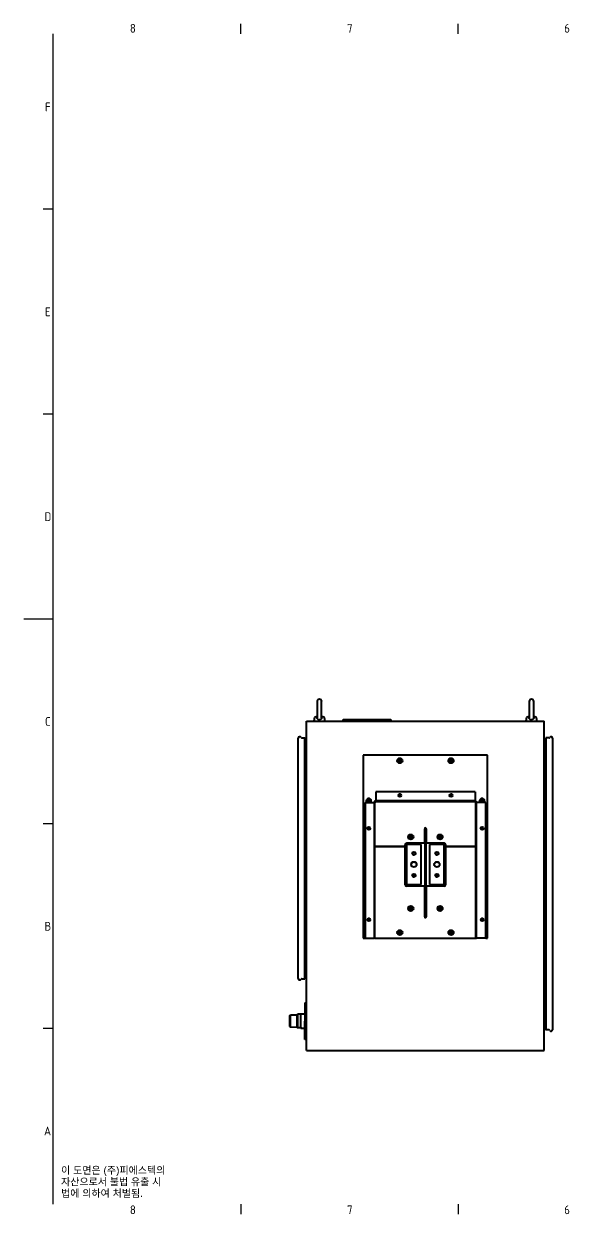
# Model space of a CAD drawing. Header units: millimetres. Extents: x 0 to 4752, y 0 to 3360.
# Drawn here: x 0 to 1492, y 53 to 3307 of the extents above; entities that cross this region are included whole.
import ezdxf

# ---------------------------------------------------------------- set-up
doc = ezdxf.new("R2010")
doc.units = ezdxf.units.MM
doc.header["$LTSCALE"] = 8
doc.layers.get('0').update_dxf_attribs({"color": 3, "lineweight": 25})
for name, color, linetype, lineweight in [('가시적인 것(ISO)', 3, 'Continuous', 40), ('경계(ISO)', 7, 'Continuous', 25), ('기호(ISO)', 5, 'Continuous', 25)]:
    doc.layers.add(name, color=color, linetype=linetype, lineweight=lineweight)
doc.styles.add('문자 텍스트_PSTEK_POSCO', font='isocp.shx')

# ---------------------------------------------------------------- blocks, each defined once
blk = doc.blocks.new('경계 Default Border')
at = {"layer": '경계(ISO)'}
for p, q in [((74.25, 410), (74.25, 413.4)), ((148.5, 410), (148.5, 413.4)), ((10, 350), (6.6, 350)), ((10, 280), (6.6, 280)), ((10, 140), (6.6, 140)), ((10, 70), (6.6, 70)), ((74.25, 10), (74.25, 6.6)), ((148.5, 10), (148.5, 6.6))]:
    blk.add_line(p, q, dxfattribs=at)
at = {"layer": '경계(ISO)', "flags": 128}
for points in [[(10, 10), (10, 410)], [(0, 210), (10, 210)]]:
    blk.add_lwpolyline(points, dxfattribs=at)
at = {"layer": '경계(ISO)', "color": 2, "char_height": 3, "attachment_point": 7, "style": '문자 텍스트_PSTEK_POSCO'}
for s, insert in [('8', (36.27, 410.37)), ('7', (110.52, 410.39)), ('6', (184.77, 410.37)), ('F', (7.24, 383.5)), ('E', (7.24, 313.47)), ('D', (7.08, 243.47)), ('C', (7.24, 173.47)), ('B', (7.08, 103.47)), ('A', (6.91, 33.49)), ('8', (36.27, 6.57)), ('7', (110.52, 6.59)), ('6', (184.77, 6.57))]:
    blk.add_mtext(s, dxfattribs=dict(at, insert=insert))

msp = doc.modelspace()

# ---------------------------------------------------------------- linework, layer by layer
at = {"layer": '가시적인 것(ISO)'}
for p, q in [((802.2, 1454.3), (802.2, 1409.9)), ((814.7, 1409.9), (814.7, 1454.3)), ((1382.2, 1454.3), (1382.2, 1409.9)), ((1394.7, 1409.9), (1394.7, 1454.3)), ((773.5, 1400.5), (1423.5, 1400.5)), ((773.5, 500.5), (773.5, 1400.5)), ((795.2, 1410.5), (793.5, 1400.5)), ((821.7, 1410.5), (823.5, 1400.5)), ((873.5, 1405.5), (1003.5, 1405.5)), ((873.5, 1400.5), (873.5, 1405.5)), ((1003.5, 1405.5), (1003.5, 1400.5)), ((1375.2, 1410.5), (1373.5, 1400.5)), ((1401.7, 1410.5), (1403.5, 1400.5)), ((1423.5, 500.5), (1423.5, 1400.5)), ((750.8, 696.9), (750.8, 1354.2)), ((760.2, 1354.7), (768.8, 1354.7)), ((768.8, 696.4), (768.8, 1354.7)), ((773.5, 1352.8), (768.8, 1352.8)), ((1423.5, 1352.8), (1428.2, 1352.8)), ((1428.2, 1354.7), (1428.2, 556.4)), ((1436.7, 1354.7), (1428.2, 1354.7)), ((1446.2, 1354.2), (1446.2, 556.9)), ((1268.5, 1307.5), (928.5, 1307.5)), ((928.5, 1307.5), (928.5, 1057.5)), ((1268.5, 1057.5), (1268.5, 1307.5)), ((962.5, 1207.5), (962.5, 1184.5)), ((1234.5, 1207.5), (962.5, 1207.5)), ((1234.5, 1207.5), (1234.5, 1184.5)), ((933.5, 1178.5), (956.5, 1178.5)), ((933.5, 1178.5), (933.5, 807.5)), ((956.5, 1178.5), (958.5, 1178.5)), ((958.5, 1178.5), (958.5, 807.5)), ((960.5, 807.5), (960.5, 1178.5)), ((962.5, 1184.5), (962.5, 1182.5)), ((1234.5, 1182.5), (962.5, 1182.5)), ((962.5, 1180.5), (1234.5, 1180.5)), ((1234.5, 1184.5), (1234.5, 1182.5)), ((1236.5, 807.5), (1236.5, 1178.5)), ((1240.5, 1178.5), (1238.5, 1178.5)), ((1238.5, 807.5), (1238.5, 1178.5)), ((1263.5, 1178.5), (1240.5, 1178.5)), ((1263.5, 807.5), (1263.5, 1178.5)), ((1097, 1107.8), (1097.5, 1107.8)), ((1097.5, 1106.8), (1097.5, 1108.3)), ((1099.5, 1106.8), (1097.5, 1106.8)), ((1097.5, 865.8), (1097.5, 1106.8)), ((1099.5, 1108.3), (1099.5, 1106.8)), ((1099.5, 1107.8), (1100, 1107.8)), ((1099.5, 1106.8), (1099.5, 865.8)), ((1096.5, 1067.5), (1096.5, 1106.5)), ((1097, 1095.8), (1096.5, 1095.8)), ((1097, 1095.8), (1097, 875.8)), ((1097.5, 1092.8), (1097, 1092.8)), ((1100, 1092.8), (1099.5, 1092.8)), ((1100.5, 1095.8), (1100, 1095.8)), ((1100, 875.8), (1100, 1095.8)), ((1100.5, 1106.5), (1100.5, 1067.5)), ((928.5, 1057.5), (933.5, 1057.5)), ((933.5, 1057.5), (928.5, 1057.5)), ((928.5, 1057.5), (928.5, 807.5)), ((960.5, 1057.5), (1043.5, 1057.5)), ((1043.5, 1057.5), (960.5, 1057.5)), ((1043.5, 1057.5), (1043.5, 1063.5)), ((1043.5, 953.5), (1043.5, 1057.5)), ((1087, 1063.8), (1047, 1063.8)), ((1047, 1063.8), (1047, 953.8)), ((1047.5, 1067.5), (1096.5, 1067.5)), ((1087, 953.8), (1087, 1063.8)), ((1099.5, 1056.8), (1100, 1056.8)), ((1100.5, 1067.5), (1149.5, 1067.5)), ((1150, 1063.8), (1110, 1063.8)), ((1110, 1063.8), (1110, 953.8)), ((1150, 953.8), (1150, 1063.8)), ((1153.5, 1063.5), (1153.5, 1057.5)), ((1153.5, 1057.5), (1236.5, 1057.5)), ((1153.5, 1057.5), (1153.5, 953.5)), ((1236.5, 1057.5), (1153.5, 1057.5)), ((1263.5, 1057.5), (1268.5, 1057.5)), ((1268.5, 1057.5), (1263.5, 1057.5)), ((1268.5, 807.5), (1268.5, 1057.5)), ((1043.5, 1023.8), (1047, 1023.8)), ((1097, 1010.8), (1097.5, 1010.8)), ((1150, 1023.8), (1153.5, 1023.8)), ((1047, 993.8), (1043.5, 993.8)), ((1133.3, 978.3), (1126.7, 978.3)), ((1127.8, 981.3), (1132.2, 981.3)), ((1153.5, 993.8), (1150, 993.8)), ((1047, 953.8), (1087, 953.8)), ((1096.5, 949.5), (1047.5, 949.5)), ((1096.5, 865.5), (1096.5, 949.5)), ((1097.5, 962.8), (1097, 962.8)), ((1100.5, 949.5), (1100.5, 865.5)), ((1149.5, 949.5), (1100.5, 949.5)), ((1110, 953.8), (1150, 953.8)), ((1100, 916.8), (1099.5, 916.8)), ((1097, 880.8), (1097.5, 880.8)), ((1099.5, 880.8), (1100, 880.8)), ((1096.5, 875.8), (1097, 875.8)), ((1097.5, 865.8), (1096.5, 865.8)), ((1097, 872.8), (1097, 875.8)), ((1097, 869.8), (1097, 872.8)), ((1097.5, 863.8), (1097.5, 865.8)), ((1097.5, 865.8), (1099.5, 865.8)), ((1100.5, 865.8), (1099.5, 865.8)), ((1099.5, 865.8), (1099.5, 863.8)), ((1100, 875.8), (1100, 872.8)), ((1100, 875.8), (1100.5, 875.8)), ((1100, 872.8), (1100, 869.8)), ((928.5, 807.5), (933.5, 807.5)), ((933.5, 807.5), (956.5, 807.5)), ((956.5, 807.5), (958.5, 807.5)), ((960.5, 807.5), (958.5, 807.5)), ((960.5, 807.5), (1236.5, 807.5)), ((1236.5, 807.5), (1238.5, 807.5)), ((1240.5, 807.5), (1238.5, 807.5)), ((1263.5, 807.5), (1240.5, 807.5)), ((1263.5, 807.5), (1268.5, 807.5)), ((760.2, 696.4), (768.8, 696.4)), ((773.5, 698.2), (768.8, 698.2)), ((768.5, 630.5), (768.5, 580.5)), ((768.5, 630.5), (773.5, 630.5)), ((727.7, 595.6), (729.3, 597.2)), ((727.7, 566), (727.7, 595.6)), ((729.3, 597.2), (747.7, 597.7)), ((729.3, 564.5), (729.3, 597.2)), ((747.7, 598.3), (748.7, 599.3)), ((747.7, 563.3), (747.7, 598.3)), ((748.7, 599.3), (748.7, 562.3)), ((757.7, 599.3), (748.7, 599.3)), ((757.7, 600.8), (768.5, 600.8)), ((757.7, 600.8), (757.7, 597.8)), ((757.7, 563.8), (757.7, 597.8)), ((727.7, 566), (729.3, 564.5)), ((729.3, 564.5), (747.7, 563.9)), ((747.7, 563.3), (748.7, 562.3)), ((757.7, 562.3), (748.7, 562.3)), ((757.7, 563.8), (757.7, 560.8)), ((757.7, 560.8), (768.5, 560.8)), ((768.5, 580.5), (773.5, 580.5)), ((773.5, 580.5), (768.5, 580.5)), ((768.5, 530.5), (768.5, 580.5)), ((1423.5, 558.2), (1428.2, 558.2)), ((1436.7, 556.4), (1428.2, 556.4)), ((773.5, 530.5), (768.5, 530.5)), ((773.5, 500.5), (1423.5, 500.5))]:
    msp.add_line(p, q, dxfattribs=at)
for centre, radius in [((1028.5, 1292.5), 7), ((1028.5, 1292.5), 4.5), ((1028.5, 1292.5), 3.32), ((1168.5, 1292.5), 7), ((1168.5, 1292.5), 4.5), ((1168.5, 1292.5), 3.32), ((943.5, 1182.5), 3.32), ((1028.5, 1197.5), 4), ((1028.5, 1197.5), 2.46), ((1168.5, 1197.5), 4), ((1168.5, 1197.5), 2.46), ((1253.5, 1182.5), 3.32), ((943.5, 1107.5), 4), ((943.5, 1107.5), 2.46), ((1253.5, 1107.5), 4), ((1253.5, 1107.5), 2.46), ((1058.5, 1084), 7), ((1058.5, 1084), 4.5), ((1058.5, 1083.8), 3.32), ((1138.5, 1084), 7), ((1138.5, 1084), 4.5), ((1138.5, 1083.8), 3.32), ((1067, 1038.8), 4.5), ((1067, 1038.8), 3.32), ((1130, 1038.8), 4.5), ((1130, 1038.8), 3.32), ((1067, 1008.8), 7.4), ((1067, 1008.8), 7.12), ((1130, 1008.8), 7.4), ((1130, 1008.8), 7.12), ((1067, 978.8), 4.5), ((1067, 978.8), 3.32), ((1130, 978.8), 4.5), ((1130, 978.8), 3.32), ((1058.5, 888.5), 7), ((1058.5, 888.5), 4.5), ((1058.5, 888.8), 3.32), ((1138.5, 888.5), 7), ((1138.5, 888.5), 4.5), ((1138.5, 888.8), 3.32), ((943.5, 857.5), 4), ((943.5, 857.5), 2.46), ((1253.5, 857.5), 4), ((1253.5, 857.5), 2.46), ((1028.5, 822.5), 7), ((1028.5, 822.5), 4.5), ((1028.5, 822.5), 3.32), ((1168.5, 822.5), 7), ((1168.5, 822.5), 4.5), ((1168.5, 822.5), 3.32)]:
    msp.add_circle(centre, radius, dxfattribs=at)
for centre, radius, start, end in [((808.5, 1454.3), 6.25, 0, 180), ((1388.5, 1454.3), 6.25, 0, 180), ((796.8, 1410.2), 1.6, 102.0266, 170), ((808.5, 1355.4), 57.6, 96.2284, 102.0266), ((808.5, 1355.4), 57.6, 77.9734, 83.7716), ((820.2, 1410.2), 1.6, 10, 77.9734), ((1376.8, 1410.2), 1.6, 102.0266, 170), ((1388.5, 1355.4), 57.6, 96.2284, 102.0266), ((1388.5, 1355.4), 57.6, 77.9734, 83.7716), ((1400.2, 1410.2), 1.6, 10, 77.9734), ((754.8, 1354.2), 4, 24.6243, 180), ((760.2, 1356.7), 2, 204.6243, 270), ((1436.7, 1356.7), 2, 270, 335.3757), ((1442.2, 1354.2), 4, 0, 155.3757), ((943.5, 1182.5), 7, 325.1501, 214.8499), ((943.5, 1182.5), 4.5, 297.266, 242.734), ((962.5, 1178.5), 4, 90, 180), ((962.5, 1178.5), 2, 90, 180), ((1234.5, 1178.5), 4, 0, 90), ((1234.5, 1178.5), 2, 0, 90), ((1253.5, 1182.5), 7, 325.1501, 214.8499), ((1253.5, 1182.5), 4.5, 297.266, 242.734), ((1098.5, 1106.5), 2, 0, 180), ((1058.5, 1083.8), 4.5, 1.2733, 178.7267), ((1083, 1075.8), 15, 14.8351, 21.0395), ((1138.5, 1083.8), 4.5, 1.2733, 178.7267), ((1047.5, 1063.5), 4, 90, 180), ((1149.5, 1063.5), 4, 0, 90), ((1047.5, 953.5), 4, 180, 270), ((1149.5, 953.5), 4, 270, 0), ((1058.5, 888.8), 4.5, 181.9102, 358.0898), ((1083, 897.8), 15, 338.9605, 345.1649), ((1138.5, 888.8), 4.5, 181.9102, 358.0898), ((1093, 869.8), 4, 331.045, 0), ((1098.5, 865.5), 2, 180, 0), ((1104, 869.8), 4, 180, 208.955), ((754.8, 696.9), 4, 180, 335.3757), ((760.2, 694.4), 2, 90, 155.3757), ((1436.7, 554.4), 2, 24.6243, 90), ((1442.2, 556.9), 4, 204.6243, 0)]:
    msp.add_arc(centre, radius, start, end, dxfattribs=at)
for points in [[(814.7, 1409.9), (814.7, 1409.3), (814.7, 1408.8), (814.3, 1407.5), (814, 1406.9), (813, 1405.8), (812.5, 1405.3), (811.1, 1404.6), (810.3, 1404.4), (808.7, 1404.2), (807.9, 1404.2), (806.3, 1404.5), (805.6, 1404.7), (804.3, 1405.5), (803.7, 1406), (802.8, 1407.2), (802.5, 1407.9), (802.3, 1409), (802.2, 1409.5), (802.2, 1409.9)], [(1394.7, 1409.9), (1394.7, 1409.3), (1394.7, 1408.8), (1394.3, 1407.5), (1394, 1406.9), (1393, 1405.8), (1392.5, 1405.3), (1391.1, 1404.6), (1390.3, 1404.4), (1388.7, 1404.2), (1387.9, 1404.2), (1386.3, 1404.5), (1385.6, 1404.7), (1384.3, 1405.5), (1383.7, 1406), (1382.8, 1407.2), (1382.5, 1407.9), (1382.3, 1409), (1382.2, 1409.5), (1382.2, 1409.9)]]:
    msp.add_open_spline(points, degree=3, knots=[0.057721, 0.057721, 0.057721, 0.057721, 0.238999, 0.238999, 0.466929, 0.466929, 0.703409, 0.703409, 0.948288, 0.948288, 1.19194, 1.19194, 1.435841, 1.435841, 1.680633, 1.680633, 1.91384, 1.91384, 2.049706, 2.049706, 2.049706, 2.049706], dxfattribs=at)

# ---------------------------------------------------------------- block references
at = {"xscale": 8, "yscale": 8, "zscale": 8}
msp.add_blockref('경계 Default Border', (0, 0), dxfattribs=at)

# ---------------------------------------------------------------- texts
at = {"layer": '기호(ISO)', "color": 2, "insert": (102, 140.1), "char_height": 20, "width": 314.449, "attachment_point": 4, "line_spacing_factor": 0.944221, "style": '문자 텍스트_PSTEK_POSCO'}
msp.add_mtext('{\\fArial|b0|i0;\\H20.0000;이 도면은 (주)피에스텍의\\P자산으로서 불법 유출 시 \\P법에 의하여 처벌됨.}', dxfattribs=at)

doc.saveas('drawing.dxf')
